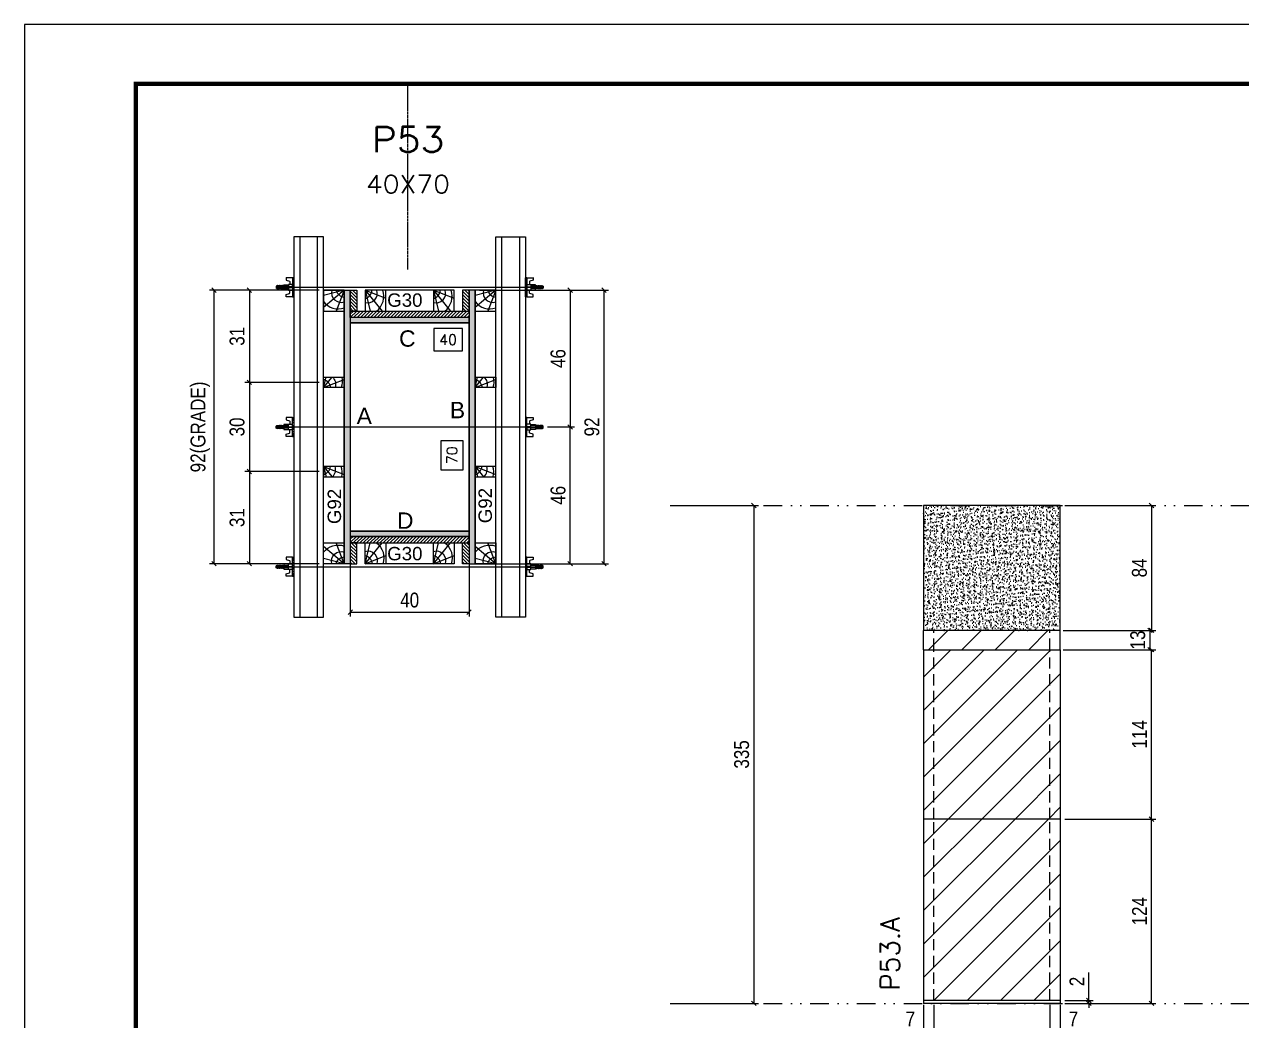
# Model space of a CAD drawing. Extents: x 2949 to 9203, y -16089 to 12527.
# Drawn here: x 7718 to 8537, y -12264 to -11593 of the extents above; entities that cross this region are included whole.
import ezdxf
from ezdxf.enums import TextEntityAlignment as Align

# ---------------------------------------------------------------- set-up
doc = ezdxf.new("R2010")
doc.units = 0
for name, pattern in [('DASHED', [0.75, 0.5, -0.25]), ('DIVIDE2', [0.625, 0.25, -0.125, 0, -0.125, 0, -0.125]), ('HIDDEN', [0.375, 0.25, -0.125])]:
    doc.linetypes.add(name, pattern=pattern)
for name, color, linetype in [('CHAPA', 1, 'Continuous'), ('COTA', 241, 'Continuous'), ('MEIO_PONT', 93, 'Continuous'), ('Nível', 160, 'Continuous'), ('Painéis', 200, 'Continuous'), ('Romaneio', 10, 'Continuous'), ('SARRAFO', 251, 'Continuous'), ('Sarrafo de Pressão', 42, 'HIDDEN'), ('Texto de Titulo', 7, 'Continuous'), ('Texto Qtd Sarr', 242, 'Continuous'), ('TEXTO_GERAL', 7, 'Continuous')]:
    doc.layers.add(name, color=color, linetype=linetype)
for name, color, linetype, lineweight in [('Folhas', 255, 'Continuous', 9), ('Hachura', 251, 'Continuous', 9), ('Madeira', 126, 'Continuous', 18), ('Perfil Metálico', 224, 'Continuous', 18), ('SARRAFO DE PRESSAO', 251, 'DASHED', 9), ('Texto Seção', 7, 'Continuous', 15)]:
    doc.layers.add(name, color=color, linetype=linetype, lineweight=lineweight)
doc.styles.add('ARIAL', font='arial.ttf')
doc.styles.add('COTA TECNICA', font='techl___.ttf', dxfattribs={"height": 10})
doc.styles.add('COTA TECNICA 2X', font='techl___.ttf', dxfattribs={"height": 10})
doc.styles.add('COTA TECNICA-50', font='techl___.ttf', dxfattribs={"height": 10})
doc.styles.add('REGUA-120', font='ROMANS.shx', dxfattribs={"height": 15})
doc.styles.add('ROMANS', font='romans.shx')
doc.styles.add('SANSSERIF', font='sas_____.pfb')
doc.dimstyles.new('COTA PAINEL-50', dxfattribs={"dimtxt": 10, "dimasz": 3, "dimexe": 3, "dimexo": 3, "dimgap": 3, "dimtad": 1, "dimdec": 1, "dimzin": 12, "dimdsep": 46, "dimtxsty": 'COTA TECNICA-50', "dimblk1": 'OBLIQUE', "dimblk2": 'OBLIQUE', "dimsah": 1, "dimcen": 0.9, "dimclrd": 4, "dimclre": 4, "dimclrt": 240, "dimadec": 1, "dimazin": 3, "dimtfac": 1, "dimtdec": 1, "dimtmove": 0, "dimatfit": 3, "dimfxl": 1, "dimtolj": 1, "dimtzin": 12, "dimarcsym": 0})
doc.dimstyles.new('PAINEL', dxfattribs={"dimtxt": 10, "dimasz": 3, "dimexe": 3, "dimexo": 3, "dimgap": 3, "dimtad": 1, "dimdec": 1, "dimzin": 12, "dimdsep": 46, "dimtxsty": 'COTA TECNICA', "dimblk1": 'OBLIQUE', "dimblk2": 'OBLIQUE', "dimsah": 1, "dimcen": 0.9, "dimclrd": 4, "dimclre": 4, "dimclrt": 240, "dimadec": 1, "dimazin": 3, "dimtfac": 1, "dimtdec": 1, "dimtmove": 0, "dimatfit": 3, "dimfxl": 1, "dimtolj": 1, "dimtzin": 12, "dimarcsym": 0})
doc.dimstyles.new('SECAO PILAR', dxfattribs={"dimtxt": 10, "dimasz": 3, "dimexe": 3, "dimexo": 3, "dimgap": 3, "dimtad": 1, "dimdec": 1, "dimlfac": 0.5, "dimzin": 12, "dimdsep": 46, "dimtxsty": 'COTA TECNICA 2X', "dimblk1": 'OBLIQUE', "dimblk2": 'OBLIQUE', "dimsah": 1, "dimcen": 0.9, "dimclrd": 256, "dimclre": 256, "dimclrt": 256, "dimadec": 1, "dimazin": 3, "dimtfac": 1, "dimtdec": 1, "dimtmove": 0, "dimatfit": 3, "dimfxl": 1, "dimtolj": 1, "dimtzin": 12, "dimarcsym": 0})
doc.dimstyles.new('SECÇÃO 2', dxfattribs={"dimtxt": 7, "dimasz": 6, "dimexe": 0.18, "dimexo": 2, "dimgap": -4, "dimtad": 3, "dimdec": 1, "dimlfac": 0.5, "dimzin": 12, "dimdsep": 46, "dimtxsty": 'ROMANS', "dimblk": 'ARCHTICK', "dimcen": 0.09, "dimse1": 1, "dimse2": 1, "dimsd1": 1, "dimsd2": 1, "dimclrd": 180, "dimclre": 5, "dimclrt": 1, "dimadec": 0, "dimazin": 3, "dimtfac": 1, "dimtdec": 1, "dimtofl": 0, "dimtmove": 0, "dimatfit": 3, "dimldrblk": 'ARCHTICK', "dimfxl": 1, "dimtolj": 1, "dimtzin": 0, "dimarcsym": 0})
pattern_1 = [(45, (-121303.467, -37644.947), (-11.2253202, 11.2253202), [])]

# ---------------------------------------------------------------- blocks, each defined once
blk = doc.blocks.new('9999999999')
at = {"layer": 'Folhas'}
blk.add_lwpolyline([(98138.98, 34190.21), (99623.98, 34190.21), (99623.98, 35240.21), (98138.98, 35240.21)], close=True, dxfattribs=at)
at = {"layer": 'Folhas', "color": 30, "const_width": 3}
blk.add_lwpolyline([(98213.98, 34230.21), (99583.98, 34230.21), (99583.98, 35200.21), (98213.98, 35200.21)], close=True, dxfattribs=at)
blk = doc.blocks.new('titulo1')
at = {"layer": 'Defpoints', "color": 252, "linetype": 'HIDDEN', "ltscale": 2}
blk.add_line((0, 0), (0, 125), dxfattribs=at)
at = {"layer": 'Defpoints', "style": 'ROMANS', "oblique": 15}
blk.add_attdef('FOLHA', text='', height=10, dxfattribs=at).set_placement((0, 15.58), align=Align.MIDDLE_CENTER)
at = {"layer": 'Texto Qtd Sarr', "color": 3, "style": 'ROMANS', "oblique": 15}
for tag, height, p in [('TITULO', 17, (0, 71.45)), ('SEÇÃO', 12, (0, 41.55))]:
    blk.add_attdef(tag, text='', height=height, dxfattribs=at).set_placement(p, align=Align.MIDDLE_CENTER)
blk = doc.blocks.new('*D3112')
at = {"layer": 'COTA', "color": 180, "lineweight": -2, "transparency": 16777216}
for p, q in [((8012.91, -11873.62), (7997.91, -11873.62)), ((7997.91, -11873.62), (7997.91, -11892.95)), ((8012.91, -11892.95), (8012.91, -11873.62)), ((7997.91, -11892.95), (8012.91, -11892.95))]:
    blk.add_line(p, q, dxfattribs=at)
at = {"layer": 'Defpoints', "color": 0, "transparency": 16777216}
for p in [(7936.91, -11794.22), (7936.91, -11934.22), (8016.91, -11934.22)]:
    blk.add_point(p, dxfattribs=at)
at = {"layer": 'COTA', "color": 1, "transparency": 16777216, "insert": (8005.41, -11883.29), "char_height": 7, "attachment_point": 5, "rotation": 90, "style": 'ROMANS'}
blk.add_mtext('\\A1;70', dxfattribs=at)
blk = doc.blocks.new('_ArchTick')
at = {"color": 0, "linetype": 'ByBlock', "const_width": 0.15}
blk.add_lwpolyline([(-0.5, -0.5), (0.5, 0.5)], dxfattribs=at)
blk = doc.blocks.new('_Oblique')
at = {"color": 0, "linetype": 'ByBlock', "lineweight": -2}
blk.add_line((-0.5, -0.5), (0.5, 0.5), dxfattribs=at)
blk = doc.blocks.new('*D3113')
at = {"layer": 'COTA', "lineweight": -2, "transparency": 16777216}
for p, q in [((8023.91, -11772.22), (8110.69, -11772.22)), ((8107.69, -11772.22), (8107.69, -11956.22)), ((8023.91, -11956.22), (8110.69, -11956.22))]:
    blk.add_line(p, q, dxfattribs=at)
at = {"layer": 'Defpoints', "color": 0, "transparency": 16777216}
for p in [(8020.91, -11772.22), (8020.91, -11956.22), (8107.69, -11956.22)]:
    blk.add_point(p, dxfattribs=at)
at = {"layer": 'COTA', "lineweight": -2, "transparency": 16777216, "xscale": 3, "yscale": 3, "zscale": 3}
for p, rotation in [((8107.69, -11772.22), 90), ((8107.69, -11956.22), 270)]:
    blk.add_blockref('_Oblique', p, dxfattribs=dict(at, rotation=rotation))
at = {"layer": 'COTA', "transparency": 16777216, "insert": (8099.6, -11864.22), "char_height": 10, "attachment_point": 5, "rotation": 90, "style": 'COTA TECNICA 2X'}
blk.add_mtext('\\A1;92', dxfattribs=at)
blk = doc.blocks.new('*D3114')
at = {"layer": 'COTA', "lineweight": -2, "transparency": 16777216}
for p, q in [((8057.91, -11772.22), (8087.92, -11772.22)), ((8084.92, -11772.22), (8084.92, -11864.22)), ((8069.71, -11864.22), (8087.92, -11864.22))]:
    blk.add_line(p, q, dxfattribs=at)
at = {"layer": 'Defpoints', "color": 0, "transparency": 16777216}
for p in [(8054.91, -11772.22), (8066.71, -11864.22), (8084.92, -11864.22)]:
    blk.add_point(p, dxfattribs=at)
at = {"layer": 'COTA', "lineweight": -2, "transparency": 16777216, "xscale": 3, "yscale": 3, "zscale": 3}
for p, rotation in [((8084.92, -11772.22), 90), ((8084.92, -11864.22), 270)]:
    blk.add_blockref('_Oblique', p, dxfattribs=dict(at, rotation=rotation))
at = {"layer": 'COTA', "transparency": 16777216, "insert": (8076.82, -11818.22), "char_height": 10, "attachment_point": 5, "rotation": 90, "style": 'COTA TECNICA 2X'}
blk.add_mtext('\\A1;46', dxfattribs=at)
blk = doc.blocks.new('*D3115')
at = {"layer": 'COTA', "lineweight": -2, "transparency": 16777216}
for p, q in [((8069.71, -11864.22), (8087.92, -11864.22)), ((8084.92, -11956.22), (8084.92, -11864.22)), ((8057.91, -11956.22), (8087.92, -11956.22))]:
    blk.add_line(p, q, dxfattribs=at)
at = {"layer": 'Defpoints', "color": 0, "transparency": 16777216}
for p in [(8066.71, -11864.22), (8084.92, -11864.22), (8054.91, -11956.22)]:
    blk.add_point(p, dxfattribs=at)
at = {"layer": 'COTA', "lineweight": -2, "transparency": 16777216, "xscale": 3, "yscale": 3, "zscale": 3}
for p, rotation in [((8084.92, -11864.22), 90), ((8084.92, -11956.22), 270)]:
    blk.add_blockref('_Oblique', p, dxfattribs=dict(at, rotation=rotation))
at = {"layer": 'COTA', "transparency": 16777216, "insert": (8076.82, -11910.22), "char_height": 10, "attachment_point": 5, "rotation": 90, "style": 'COTA TECNICA 2X'}
blk.add_mtext('\\A1;46', dxfattribs=at)
blk = doc.blocks.new('*D3116')
at = {"layer": 'COTA', "color": 180, "lineweight": -2, "transparency": 16777216}
for p, q in [((8012.41, -11798.01), (7993.08, -11798.01)), ((7993.08, -11798.01), (7993.08, -11813.01)), ((8012.41, -11813.01), (8012.41, -11798.01)), ((7993.08, -11813.01), (8012.41, -11813.01))]:
    blk.add_line(p, q, dxfattribs=at)
at = {"layer": 'Defpoints', "color": 0, "transparency": 16777216}
for p in [(7936.91, -11794.22), (8016.91, -11794.22), (8016.91, -11817.01)]:
    blk.add_point(p, dxfattribs=at)
at = {"layer": 'COTA', "color": 1, "transparency": 16777216, "insert": (8002.75, -11805.51), "char_height": 7, "attachment_point": 5, "style": 'ROMANS'}
blk.add_mtext('\\A1;40', dxfattribs=at)
blk = doc.blocks.new('PONTALETE')
at = {"layer": 'Madeira'}
for q in [(2.71, 7), (7, 5.76), (7, 1.74)]:
    blk.add_line((0, 0), q, dxfattribs=at)
blk.add_lwpolyline([(0, 0), (7, 0), (7, 7), (0, 7)], close=True, dxfattribs=at)
for centre, radius, start, end in [((2.04, 0.06), 6.23, 37.2818, 109.0913), ((1.09, 0.9), 3.19, 343.603, 109.9847), ((-0.21, -0.78), 3.09, 14.6322, 86.0383)]:
    blk.add_arc(centre, radius, start, end, dxfattribs=at)
blk = doc.blocks.new('*D3117')
at = {"layer": 'COTA', "lineweight": -2, "transparency": 16777216}
for p, q in [((7915.91, -11772.22), (7842.14, -11772.22)), ((7845.14, -11772.22), (7845.14, -11956.22)), ((7915.91, -11956.22), (7842.14, -11956.22))]:
    blk.add_line(p, q, dxfattribs=at)
at = {"layer": 'Defpoints', "color": 0, "transparency": 16777216}
for p in [(7918.91, -11772.22), (7845.14, -11956.22), (7918.91, -11956.22)]:
    blk.add_point(p, dxfattribs=at)
at = {"layer": 'COTA', "lineweight": -2, "transparency": 16777216, "xscale": 3, "yscale": 3, "zscale": 3}
for p, rotation in [((7845.14, -11772.22), 90), ((7845.14, -11956.22), 270)]:
    blk.add_blockref('_Oblique', p, dxfattribs=dict(at, rotation=rotation))
at = {"layer": 'COTA', "transparency": 16777216, "insert": (7835.92, -11864.22), "char_height": 10, "attachment_point": 5, "rotation": 90, "style": 'COTA TECNICA 2X'}
blk.add_mtext('\\A1;92(GRADE)', dxfattribs=at)
blk = doc.blocks.new('MEIO PONTALETE')
at = {"layer": 'Madeira'}
for q in [(2.71, 7), (3.5, 2.88), (3.5, 0.87)]:
    blk.add_line((0, 0), q, dxfattribs=at)
blk.add_lwpolyline([(0, 0), (3.5, 0), (3.5, 7), (0, 7)], close=True, dxfattribs=at)
for centre, radius, start, end in [((2.04, 0.06), 6.23, 76.4499, 109.0913), ((1.09, 0.9), 3.19, 40.9063, 109.9847), ((-0.21, -0.78), 3.09, 14.6322, 86.0383)]:
    blk.add_arc(centre, radius, start, end, dxfattribs=at)
blk = doc.blocks.new('*D3118')
at = {"layer": 'COTA', "lineweight": -2, "transparency": 16777216}
for p, q in [((7915.91, -11894.22), (7865.98, -11894.22)), ((7868.98, -11894.22), (7868.98, -11956.22)), ((7915.91, -11956.22), (7865.98, -11956.22))]:
    blk.add_line(p, q, dxfattribs=at)
at = {"layer": 'Defpoints', "color": 0, "transparency": 16777216}
for p in [(7918.91, -11894.22), (7868.98, -11956.22), (7918.91, -11956.22)]:
    blk.add_point(p, dxfattribs=at)
at = {"layer": 'COTA', "lineweight": -2, "transparency": 16777216, "xscale": 3, "yscale": 3, "zscale": 3}
for p, rotation in [((7868.98, -11894.22), 90), ((7868.98, -11956.22), 270)]:
    blk.add_blockref('_Oblique', p, dxfattribs=dict(at, rotation=rotation))
at = {"layer": 'COTA', "transparency": 16777216, "insert": (7860.76, -11925.22), "char_height": 10, "attachment_point": 5, "rotation": 90, "style": 'COTA TECNICA 2X'}
blk.add_mtext('\\A1;31', dxfattribs=at)
blk = doc.blocks.new('C')
at = {"layer": 'Hachura', "color": 0}
for p, q in [((0, 3.22), (0, -3.22)), ((0.45, 3.22), (0, 3.22)), ((0.46, 3.16), (0, 3.16)), ((0.46, 3.05), (0, 3.05)), ((0.46, 2.88), (0, 2.88)), ((0, 2.75), (0, -1.16)), ((0.46, 2.65), (0, 2.65)), ((0.46, 2.23), (0, 2.23)), ((0.46, 1.51), (0, 1.51)), ((0.39, 0.49), (0.17, 0.49)), ((0.45, -3.23), (0.45, 3.22)), ((0.45, 3.22), (2.58, 3.22)), ((1.74, 0.97), (0.45, 0.97)), ((1.45, 0.1), (0.45, 0.1)), ((1.35, 1.94), (1.35, 0.96)), ((2.58, 2.39), (1.47, 2.09)), ((1.74, -0.97), (1.74, 0.97)), ((1.74, 0.97), (1.74, 0.84)), ((1.74, 0.97), (1.74, 0.84)), ((1.74, 0.84), (3.35, 0.84)), ((3.35, 0.45), (1.74, 0.45)), ((2.58, 3.22), (2.58, 2.39)), ((3.32, 0.84), (3.32, -0.84)), ((3.35, 0.84), (3.35, -0.84)), ((3.68, 0.45), (3.35, 0.45)), ((3.84, -0.52), (3.35, 0.45)), ((3.35, 0.06), (3.67, -0.57)), ((3.68, 0.45), (4.16, -0.52)), ((3.72, 0.5), (4.25, -0.57)), ((4.37, -0.55), (3.83, 0.53)), ((4.15, 0.45), (3.93, 0.45)), ((4.42, -0.52), (3.93, 0.45)), ((4.15, 0.45), (4.26, 0.45)), ((4.26, 0.45), (4.74, -0.52)), ((4.3, 0.5), (4.83, -0.57)), ((4.95, -0.55), (4.41, 0.53)), ((4.51, 0.45), (4.84, 0.45)), ((5, -0.52), (4.51, 0.45)), ((4.84, 0.45), (5.32, -0.52)), ((4.88, 0.5), (5.41, -0.57)), ((5.53, -0.55), (4.99, 0.53)), ((5.58, -0.52), (5.09, 0.45)), ((5.42, 0.45), (5.09, 0.45)), ((5.58, -0.52), (5.09, 0.45)), ((5.42, 0.45), (5.74, -0.19)), ((5.46, 0.5), (5.74, -0.07)), ((5.74, 0.19), (5.57, 0.53)), ((5.74, 0.32), (5.68, 0.45)), ((5.68, 0.45), (5.74, 0.45)), ((5.74, 0.45), (5.9, 0.29)), ((5.74, 0.45), (5.74, -0.52)), ((5.9, -0.36), (5.9, 0.29)), ((0.45, 0), (0, 0)), ((0.46, -1.52), (0, -1.52)), ((0.46, -2.23), (0, -2.23)), ((0.46, -2.65), (0, -2.65)), ((0.46, -2.88), (0, -2.88)), ((0.46, -3.05), (0, -3.05)), ((0.46, -3.16), (0, -3.16)), ((0, -3.22), (2.57, -3.22)), ((0.08, -0.48), (0.29, -0.48)), ((0.29, -0.48), (0.4, -0.48)), ((0.45, 0), (0.45, -0.97)), ((0.45, -0.16), (1.45, -0.16)), ((0.45, -0.65), (0.45, -0.32)), ((0.45, -3.23), (0.45, -0.65)), ((0.45, -0.97), (1.74, -0.97)), ((1.35, -1.94), (1.35, -0.97)), ((2.58, -2.39), (1.47, -2.1)), ((3.35, -0.32), (1.74, -0.32)), ((3.35, -0.84), (1.74, -0.84)), ((2.58, -3.23), (2.58, -2.39)), ((3.35, -0.07), (3.58, -0.52)), ((3.35, -0.52), (3.58, -0.52)), ((3.84, -0.52), (4.16, -0.52)), ((4.42, -0.52), (4.74, -0.52)), ((4.63, -0.52), (4.74, -0.52)), ((5, -0.52), (5.32, -0.52)), ((5.58, -0.52), (5.74, -0.52)), ((5.74, -0.52), (5.9, -0.36)), ((5.74, -0.52), (5.74, -0.52))]:
    blk.add_line(p, q, dxfattribs=at)
for centre, radius, start, end in [((1.52, 1.94), 0.161, 104.7436, 180), ((1.44, -0.03), 0.129, 272.695, 87.305), ((3.81, 0.39), 0.143, 25.5688, 154.4312), ((4.39, 0.39), 0.143, 25.5688, 154.4312), ((4.97, 0.39), 0.143, 25.5688, 154.4312), ((5.55, 0.39), 0.143, 25.5688, 154.4312), ((0.17, -0.37), 0.174, 221.744, 317.8592), ((1.52, -1.94), 0.161, 180, 255.2564), ((3.71, -0.4), 0.174, 222.1408, 318.256), ((4.29, -0.4), 0.174, 222.1408, 318.256), ((4.87, -0.4), 0.174, 222.1408, 318.256), ((5.45, -0.4), 0.174, 222.1408, 318.256), ((5.61, -0.4), 0.174, 317.8592, 318.256)]:
    blk.add_arc(centre, radius, start, end, dxfattribs=at)
blk = doc.blocks.new('*D3119')
at = {"layer": 'COTA', "lineweight": -2, "transparency": 16777216}
for p, q in [((7915.91, -11772.22), (7865.98, -11772.22)), ((7868.98, -11772.22), (7868.98, -11834.22)), ((7915.91, -11834.22), (7865.98, -11834.22))]:
    blk.add_line(p, q, dxfattribs=at)
at = {"layer": 'Defpoints', "color": 0, "transparency": 16777216}
for p in [(7918.91, -11772.22), (7868.98, -11834.22), (7918.91, -11834.22)]:
    blk.add_point(p, dxfattribs=at)
at = {"layer": 'COTA', "lineweight": -2, "transparency": 16777216, "xscale": 3, "yscale": 3, "zscale": 3}
for p, rotation in [((7868.98, -11772.22), 90), ((7868.98, -11834.22), 270)]:
    blk.add_blockref('_Oblique', p, dxfattribs=dict(at, rotation=rotation))
at = {"layer": 'COTA', "transparency": 16777216, "insert": (7860.76, -11803.22), "char_height": 10, "attachment_point": 5, "rotation": 90, "style": 'COTA TECNICA 2X'}
blk.add_mtext('\\A1;31', dxfattribs=at)
blk = doc.blocks.new('*D3120')
at = {"layer": 'COTA', "lineweight": -2, "transparency": 16777216}
for p, q in [((7915.91, -11834.22), (7865.98, -11834.22)), ((7868.98, -11834.22), (7868.98, -11894.22)), ((7915.91, -11894.22), (7865.98, -11894.22))]:
    blk.add_line(p, q, dxfattribs=at)
at = {"layer": 'Defpoints', "color": 0, "transparency": 16777216}
for p in [(7918.91, -11834.22), (7868.98, -11894.22), (7918.91, -11894.22)]:
    blk.add_point(p, dxfattribs=at)
at = {"layer": 'COTA', "lineweight": -2, "transparency": 16777216, "xscale": 3, "yscale": 3, "zscale": 3}
for p, rotation in [((7868.98, -11834.22), 90), ((7868.98, -11894.22), 270)]:
    blk.add_blockref('_Oblique', p, dxfattribs=dict(at, rotation=rotation))
at = {"layer": 'COTA', "transparency": 16777216, "insert": (7860.76, -11864.22), "char_height": 10, "attachment_point": 5, "rotation": 90, "style": 'COTA TECNICA 2X'}
blk.add_mtext('\\A1;30', dxfattribs=at)
blk = doc.blocks.new('*D3137')
at = {"layer": 'COTA', "lineweight": -2, "transparency": 16777216}
for p, q in [((7936.91, -11940.82), (7936.91, -11991.85)), ((8016.91, -11940.82), (8016.91, -11991.85)), ((7936.91, -11988.85), (8016.91, -11988.85))]:
    blk.add_line(p, q, dxfattribs=at)
at = {"layer": 'Defpoints', "color": 0, "transparency": 16777216}
for p in [(7936.91, -11937.82), (8016.91, -11937.82), (8016.91, -11988.85)]:
    blk.add_point(p, dxfattribs=at)
at = {"layer": 'COTA', "lineweight": -2, "transparency": 16777216, "xscale": 3, "yscale": 3, "zscale": 3, "rotation": 180}
blk.add_blockref('_Oblique', (7936.91, -11988.85), dxfattribs=at)
at = {"layer": 'COTA', "lineweight": -2, "transparency": 16777216, "xscale": 3, "yscale": 3, "zscale": 3}
blk.add_blockref('_Oblique', (8016.91, -11988.85), dxfattribs=at)
at = {"layer": 'COTA', "transparency": 16777216, "insert": (7976.91, -11980.75), "char_height": 10, "attachment_point": 5, "style": 'COTA TECNICA 2X'}
blk.add_mtext('\\A1;40', dxfattribs=at)
blk = doc.blocks.new('*D3138')
at = {"layer": 'COTA', "color": 4, "linetype": 'ByBlock', "lineweight": -2, "transparency": 16777216}
for p, q in [((8155.19, -11917.06), (8211.61, -11917.06)), ((8208.61, -11917.06), (8208.61, -12252.06)), ((8155.19, -12252.06), (8211.61, -12252.06))]:
    blk.add_line(p, q, dxfattribs=at)
at = {"layer": 'Defpoints', "color": 0, "linetype": 'ByBlock', "transparency": 16777216}
for p in [(8152.19, -11917.06), (8152.19, -12252.06), (8208.61, -12252.06)]:
    blk.add_point(p, dxfattribs=at)
at = {"layer": 'COTA', "color": 4, "linetype": 'ByBlock', "lineweight": -2, "transparency": 16777216, "xscale": 3, "yscale": 3, "zscale": 3}
for p, rotation in [((8208.61, -11917.06), 90), ((8208.61, -12252.06), 270)]:
    blk.add_blockref('_Oblique', p, dxfattribs=dict(at, rotation=rotation))
at = {"layer": 'COTA', "color": 240, "linetype": 'ByBlock', "transparency": 16777216, "insert": (8200.39, -12084.56), "char_height": 10, "attachment_point": 5, "rotation": 90, "style": 'COTA TECNICA'}
blk.add_mtext('\\A1;335', dxfattribs=at)
blk = doc.blocks.new('*D3121')
at = {"layer": 'COTA', "color": 4, "lineweight": -2, "transparency": 16777216}
for p, q in [((8322.8, -12253.06), (8322.8, -12307.23)), ((8414.8, -12253.06), (8414.8, -12307.23)), ((8414.8, -12304.23), (8322.8, -12304.23))]:
    blk.add_line(p, q, dxfattribs=at)
at = {"layer": 'Defpoints', "color": 0, "transparency": 16777216}
for p in [(8322.8, -12250.06), (8414.8, -12250.06), (8322.8, -12304.23)]:
    blk.add_point(p, dxfattribs=at)
at = {"layer": 'COTA', "color": 4, "lineweight": -2, "transparency": 16777216, "xscale": 3, "yscale": 3, "zscale": 3, "rotation": 180}
blk.add_blockref('_Oblique', (8322.8, -12304.23), dxfattribs=at)
at = {"layer": 'COTA', "color": 4, "lineweight": -2, "transparency": 16777216, "xscale": 3, "yscale": 3, "zscale": 3}
blk.add_blockref('_Oblique', (8414.8, -12304.23), dxfattribs=at)
at = {"layer": 'COTA', "color": 240, "transparency": 16777216, "insert": (8368.8, -12296.15), "char_height": 10, "attachment_point": 5, "style": 'COTA TECNICA'}
blk.add_mtext('\\A1;92', dxfattribs=at)
blk = doc.blocks.new('*D3122')
at = {"layer": 'COTA', "color": 4, "lineweight": -2, "transparency": 16777216}
for p, q in [((8322.8, -12255.06), (8322.8, -12273.57)), ((8329.8, -12253.06), (8329.8, -12273.57)), ((8322.8, -12270.57), (8308.07, -12270.57)), ((8329.8, -12270.57), (8322.8, -12270.57))]:
    blk.add_line(p, q, dxfattribs=at)
at = {"layer": 'Defpoints', "color": 0, "transparency": 16777216}
for p in [(8322.8, -12252.06), (8329.8, -12250.06), (8322.8, -12270.57)]:
    blk.add_point(p, dxfattribs=at)
at = {"layer": 'COTA', "color": 4, "lineweight": -2, "transparency": 16777216, "xscale": 3, "yscale": 3, "zscale": 3, "rotation": 180}
blk.add_blockref('_Oblique', (8322.8, -12270.57), dxfattribs=at)
at = {"layer": 'COTA', "color": 4, "lineweight": -2, "transparency": 16777216, "xscale": 3, "yscale": 3, "zscale": 3}
blk.add_blockref('_Oblique', (8329.8, -12270.57), dxfattribs=at)
at = {"layer": 'COTA', "color": 240, "transparency": 16777216, "insert": (8313.93, -12262.5), "char_height": 10, "attachment_point": 5, "style": 'COTA TECNICA-50'}
blk.add_mtext('\\A1;7', dxfattribs=at)
blk = doc.blocks.new('*D3123')
at = {"layer": 'COTA', "color": 4, "lineweight": -2, "transparency": 16777216}
for p, q in [((8407.8, -12253.06), (8407.8, -12273.57)), ((8414.8, -12255.06), (8414.8, -12273.57)), ((8407.8, -12270.57), (8414.8, -12270.57)), ((8414.8, -12270.57), (8429.53, -12270.57))]:
    blk.add_line(p, q, dxfattribs=at)
at = {"layer": 'Defpoints', "color": 0, "transparency": 16777216}
for p in [(8407.8, -12250.06), (8414.8, -12252.06), (8414.8, -12270.57)]:
    blk.add_point(p, dxfattribs=at)
at = {"layer": 'COTA', "color": 4, "lineweight": -2, "transparency": 16777216, "xscale": 3, "yscale": 3, "zscale": 3, "rotation": 180}
blk.add_blockref('_Oblique', (8407.8, -12270.57), dxfattribs=at)
at = {"layer": 'COTA', "color": 4, "lineweight": -2, "transparency": 16777216, "xscale": 3, "yscale": 3, "zscale": 3}
blk.add_blockref('_Oblique', (8414.8, -12270.57), dxfattribs=at)
at = {"layer": 'COTA', "color": 240, "transparency": 16777216, "insert": (8423.66, -12262.5), "char_height": 10, "attachment_point": 5, "style": 'COTA TECNICA-50'}
blk.add_mtext('\\A1;7', dxfattribs=at)
blk = doc.blocks.new('*D3124')
at = {"layer": 'Defpoints', "color": 0, "linetype": 'ByBlock', "transparency": 16777216}
for p in [(8414.8, -12128.06), (8476.26, -12128.06), (8414.8, -12252.06)]:
    blk.add_point(p, dxfattribs=at)
at = {"layer": 'Romaneio', "color": 4, "linetype": 'ByBlock', "lineweight": -2, "transparency": 16777216}
for p, q in [((8417.8, -12128.06), (8479.26, -12128.06)), ((8476.26, -12252.06), (8476.26, -12128.06)), ((8417.8, -12252.06), (8479.26, -12252.06))]:
    blk.add_line(p, q, dxfattribs=at)
at = {"layer": 'Romaneio', "color": 4, "linetype": 'ByBlock', "lineweight": -2, "transparency": 16777216, "xscale": 3, "yscale": 3, "zscale": 3}
for p, rotation in [((8476.26, -12128.06), 90), ((8476.26, -12252.06), 270)]:
    blk.add_blockref('_Oblique', p, dxfattribs=dict(at, rotation=rotation))
at = {"layer": 'Romaneio', "color": 240, "linetype": 'ByBlock', "transparency": 16777216, "insert": (8468.19, -12190.06), "char_height": 10, "attachment_point": 5, "rotation": 90, "style": 'COTA TECNICA'}
blk.add_mtext('\\A1;124', dxfattribs=at)
blk = doc.blocks.new('*D3125')
at = {"layer": 'COTA', "color": 4, "lineweight": -2, "transparency": 16777216}
for p, q in [((8434.05, -12250.06), (8434.05, -12231.26)), ((8417.8, -12250.06), (8437.05, -12250.06)), ((8417.8, -12252.06), (8437.05, -12252.06)), ((8434.05, -12252.06), (8434.05, -12250.06)), ((8434.05, -12252.06), (8434.05, -12255.06))]:
    blk.add_line(p, q, dxfattribs=at)
at = {"layer": 'Defpoints', "color": 0, "transparency": 16777216}
for p in [(8414.8, -12250.06), (8414.8, -12252.06), (8434.05, -12252.06)]:
    blk.add_point(p, dxfattribs=at)
at = {"layer": 'COTA', "color": 4, "lineweight": -2, "transparency": 16777216, "xscale": 3, "yscale": 3, "zscale": 3}
for p, rotation in [((8434.05, -12250.06), 270), ((8434.05, -12252.06), 90)]:
    blk.add_blockref('_Oblique', p, dxfattribs=dict(at, rotation=rotation))
at = {"layer": 'COTA', "color": 240, "transparency": 16777216, "insert": (8426.05, -12237.31), "char_height": 10, "attachment_point": 5, "rotation": 90, "style": 'COTA TECNICA-50'}
blk.add_mtext('\\A1;2', dxfattribs=at)
blk = doc.blocks.new('*D3139')
at = {"layer": 'COTA', "color": 4, "linetype": 'ByBlock', "lineweight": -2, "transparency": 16777216}
for p, q in [((8417.8, -12014.06), (8479.26, -12014.06)), ((8476.26, -12128.06), (8476.26, -12014.06)), ((8417.8, -12128.06), (8479.26, -12128.06))]:
    blk.add_line(p, q, dxfattribs=at)
at = {"layer": 'Defpoints', "color": 0, "linetype": 'ByBlock', "transparency": 16777216}
for p in [(8414.8, -12014.06), (8476.26, -12014.06), (8414.8, -12128.06)]:
    blk.add_point(p, dxfattribs=at)
at = {"layer": 'COTA', "color": 4, "linetype": 'ByBlock', "lineweight": -2, "transparency": 16777216, "xscale": 3, "yscale": 3, "zscale": 3}
for p, rotation in [((8476.26, -12014.06), 90), ((8476.26, -12128.06), 270)]:
    blk.add_blockref('_Oblique', p, dxfattribs=dict(at, rotation=rotation))
at = {"layer": 'COTA', "color": 240, "linetype": 'ByBlock', "transparency": 16777216, "insert": (8468.19, -12071.06), "char_height": 10, "attachment_point": 5, "rotation": 90, "style": 'COTA TECNICA'}
blk.add_mtext('\\A1;114', dxfattribs=at)
blk = doc.blocks.new('*D3145')
at = {"layer": 'COTA', "color": 4, "lineweight": -2, "transparency": 16777216}
for p, q in [((8416.8, -12001.06), (8478.26, -12001.06)), ((8475.26, -12014.06), (8475.26, -12001.06)), ((8416.8, -12014.06), (8478.26, -12014.06))]:
    blk.add_line(p, q, dxfattribs=at)
at = {"layer": 'Defpoints', "color": 0, "transparency": 16777216}
for p in [(8413.8, -12001.06), (8475.26, -12001.06), (8413.8, -12014.06)]:
    blk.add_point(p, dxfattribs=at)
at = {"layer": 'COTA', "color": 4, "lineweight": -2, "transparency": 16777216, "xscale": 3, "yscale": 3, "zscale": 3}
for p, rotation in [((8475.26, -12001.06), 90), ((8475.26, -12014.06), 270)]:
    blk.add_blockref('_Oblique', p, dxfattribs=dict(at, rotation=rotation))
at = {"layer": 'COTA', "color": 240, "transparency": 16777216, "insert": (8467.04, -12007.56), "char_height": 10, "attachment_point": 5, "rotation": 90, "style": 'COTA TECNICA'}
blk.add_mtext('\\A1;13', dxfattribs=at)
blk = doc.blocks.new('*D3147')
at = {"layer": 'COTA', "color": 4, "lineweight": -2, "transparency": 16777216}
for p, q in [((8417.8, -11917.06), (8479.26, -11917.06)), ((8476.26, -11917.06), (8476.26, -12001.06)), ((8417.8, -12001.06), (8479.26, -12001.06))]:
    blk.add_line(p, q, dxfattribs=at)
at = {"layer": 'Defpoints', "color": 0, "transparency": 16777216}
for p in [(8414.8, -11917.06), (8414.8, -12001.06), (8476.26, -12001.06)]:
    blk.add_point(p, dxfattribs=at)
at = {"layer": 'COTA', "color": 4, "lineweight": -2, "transparency": 16777216, "xscale": 3, "yscale": 3, "zscale": 3}
for p, rotation in [((8476.26, -11917.06), 90), ((8476.26, -12001.06), 270)]:
    blk.add_blockref('_Oblique', p, dxfattribs=dict(at, rotation=rotation))
at = {"layer": 'COTA', "color": 240, "transparency": 16777216, "insert": (8468.16, -11959.06), "char_height": 10, "attachment_point": 5, "rotation": 90, "style": 'COTA TECNICA'}
blk.add_mtext('\\A1;84', dxfattribs=at)

msp = doc.modelspace()

# ---------------------------------------------------------------- hatches: boundary and pattern name
at = {"layer": 'COTA', "linetype": 'ByBlock'}
h = msp.add_hatch(dxfattribs=at)
h.set_pattern_fill('AR-CONC', color=256, scale=0.03)
h.set_pattern_definition([(50, (1541.652, 0), (5.46554, -0.4781726), [0.5715, -6.2865]), (355, (1541.652, 0), (-1.0573026, 5.7317054), [0.4572, -5.0292175]), (100.451445, (1542.1073, -0.04), (4.4082374, 5.2535326), [0.4857003, -5.3427073]), (46.1842, (1541.652, 1.524), (8.1323712, -1.26127), [0.85725, -9.42975]), (96.63556, (1542.3295, 1.419), (7.122124, 7.4227837), [0.7285507, -8.014068]), (351.18415, (1541.652, 1.524), (7.122124, 7.4227837), [0.685799, -7.543792]), (21, (1542.414, 1.143), (4.5484317, -3.067956), [0.5715, -6.2865]), (326, (1542.414, 1.143), (1.8540609, 5.525639), [0.4572, -5.0292]), (71.451445, (1542.793, 0.8873), (6.4024926, 2.457683), [0.4857003, -5.3426981]), (37.5, (1541.6518, 0), (0.0926581, 2.53665117), [0, -4.96824, 0, -5.1054, 0, -5.04825]), (7.5, (1541.6518, 0), (2.0045899, 3.00541724), [0, -2.91084, 0, -4.85394, 0, -1.92405]), (327.5, (1539.9526, 0), (4.06771786, -0.17186232), [0, -1.905, 0, -5.9436, 0, -7.8867]), (317.5, (1539.1906, 0), (4.4438754, 0.7627947), [0, -2.4765, 0, -3.94716, 0, -5.6007])])
h.paths.add_polyline_path([(8414.8, -11917.06), (8322.8, -11917.06), (8322.8, -12001.06), (8414.8, -12001.06)])
at = {"layer": 'Hachura'}
h = msp.add_hatch(color=256, dxfattribs=at)
h.dxf.hatch_style = 1
h.paths.add_polyline_path([(7936.91, -11956.22), (7932.91, -11956.22), (7932.91, -11772.22), (7936.91, -11772.22)])
h = msp.add_hatch(color=256, dxfattribs=at)
h.dxf.hatch_style = 1
h.paths.add_polyline_path([(7936.91, -11956.22), (7932.91, -11956.22), (7932.91, -11772.22), (7936.91, -11772.22)])
h = msp.add_hatch(dxfattribs=at)
h.set_pattern_fill('ANSI31', color=256, scale=0.5, angle=90, style=0)
h.set_pattern_definition([(135, (-14954.4938, -2648.2645), (-1.12253202, -1.12253202), [])])
h.paths.add_polyline_path([(7936.91, -11786.22), (7941.31, -11786.22), (7941.31, -11772.22), (7936.91, -11772.22)])
h = msp.add_hatch(dxfattribs=at)
h.set_pattern_fill('ANSI31', color=256, scale=0.5, angle=90, style=0)
h.set_pattern_definition([(135, (-14912.4938, -2648.2645), (-1.12253202, -1.12253202), [])])
h.paths.add_polyline_path([(8016.91, -11786.22), (8012.51, -11786.22), (8012.51, -11772.22), (8016.91, -11772.22)])
h = msp.add_hatch(color=256, dxfattribs=at)
h.dxf.hatch_style = 1
h.paths.add_polyline_path([(8016.91, -11956.22), (8020.91, -11956.22), (8020.91, -11772.22), (8016.91, -11772.22)])
h = msp.add_hatch(color=256, dxfattribs=at)
h.dxf.hatch_style = 1
h.paths.add_polyline_path([(8016.91, -11956.22), (8020.91, -11956.22), (8020.91, -11772.22), (8016.91, -11772.22)])
h = msp.add_hatch(dxfattribs=at)
h.set_pattern_fill('ANSI31', color=256, scale=0.5, style=0)
h.set_pattern_definition([(45, (17110.8662, 11138.7918), (-1.12253202, 1.12253202), [])])
h.paths.add_polyline_path([(8016.91, -11790.62), (8016.91, -11786.22), (7936.91, -11786.22), (7936.91, -11790.62)])
h = msp.add_hatch(color=256, dxfattribs=at)
h.dxf.hatch_style = 1
h.paths.add_polyline_path([(7936.91, -11790.62), (7936.91, -11794.22), (8016.91, -11794.22), (8016.91, -11790.62)])
h = msp.add_hatch(color=256, dxfattribs=at)
h.dxf.hatch_style = 1
h.paths.add_polyline_path([(7936.91, -11790.62), (7936.91, -11794.22), (8016.91, -11794.22), (8016.91, -11790.62)])
h = msp.add_hatch(color=256, dxfattribs=at)
h.dxf.hatch_style = 1
h.paths.add_polyline_path([(7936.91, -11934.22), (7936.91, -11937.82), (8016.91, -11937.82), (8016.91, -11934.22)])
h = msp.add_hatch(color=256, dxfattribs=at)
h.dxf.hatch_style = 1
h.paths.add_polyline_path([(7936.91, -11934.22), (7936.91, -11937.82), (8016.91, -11937.82), (8016.91, -11934.22)])
h = msp.add_hatch(dxfattribs=at)
h.set_pattern_fill('ANSI31', color=256, scale=0.5, style=0)
h.set_pattern_definition([(45, (17110.8662, 11164.7918), (-1.12253202, 1.12253202), [])])
h.paths.add_polyline_path([(8016.91, -11937.82), (8016.91, -11942.22), (7936.91, -11942.22), (7936.91, -11937.82)])
h = msp.add_hatch(dxfattribs=at)
h.set_pattern_fill('ANSI31', color=256, scale=0.5, angle=90, style=0)
h.set_pattern_definition([(135, (-14954.4938, -2453.2645), (-1.12253202, -1.12253202), [])])
h.paths.add_polyline_path([(7936.91, -11942.22), (7941.31, -11942.22), (7941.31, -11956.22), (7936.91, -11956.22)])
h = msp.add_hatch(dxfattribs=at)
h.set_pattern_fill('ANSI31', color=256, scale=0.5, angle=90, style=0)
h.set_pattern_definition([(135, (-14912.4938, -2453.2645), (-1.12253202, -1.12253202), [])])
h.paths.add_polyline_path([(8016.91, -11942.22), (8012.51, -11942.22), (8012.51, -11956.22), (8016.91, -11956.22)])
h = msp.add_hatch(dxfattribs=at)
h.set_pattern_fill('ANSI31', color=256, scale=5)
h.paths.add_polyline_path([(8414.8, -12001.06), (8322.8, -12001.06), (8322.8, -12014.06), (8414.8, -12014.06)])
at = {"layer": 'Hachura', "linetype": 'ByBlock'}
h = msp.add_hatch(dxfattribs=at)
h.set_pattern_fill('ANSI31', color=256, scale=5)
h.set_pattern_definition(pattern_1)
h.paths.add_polyline_path([(8322.8, -12128.06), (8414.8, -12128.06), (8414.8, -12014.06), (8322.8, -12014.06)])
h = msp.add_hatch(dxfattribs=at)
h.set_pattern_fill('ANSI31', color=256, scale=5)
h.set_pattern_definition(pattern_1)
h.paths.add_polyline_path([(8414.8, -12128.06), (8322.8, -12128.06), (8322.8, -12250.06), (8414.8, -12250.06)])

# ---------------------------------------------------------------- linework, layer by layer
at = {"layer": 'CHAPA'}
for points in [[(7936.91, -11956.22), (7932.91, -11956.22), (7932.91, -11772.22), (7936.91, -11772.22)], [(7936.91, -11956.22), (7932.91, -11956.22), (7932.91, -11772.22), (7936.91, -11772.22)], [(8016.91, -11956.22), (8020.91, -11956.22), (8020.91, -11772.22), (8016.91, -11772.22)], [(8016.91, -11956.22), (8020.91, -11956.22), (8020.91, -11772.22), (8016.91, -11772.22)], [(7936.91, -11790.62), (7936.91, -11794.22), (8016.91, -11794.22), (8016.91, -11790.62)], [(7936.91, -11790.62), (7936.91, -11794.22), (8016.91, -11794.22), (8016.91, -11790.62)], [(7936.91, -11934.22), (7936.91, -11937.82), (8016.91, -11937.82), (8016.91, -11934.22)], [(7936.91, -11934.22), (7936.91, -11937.82), (8016.91, -11937.82), (8016.91, -11934.22)]]:
    msp.add_lwpolyline(points, close=True, dxfattribs=at)
at = {"layer": 'COTA', "linetype": 'ByBlock'}
for p, q in [((8414.8, -11917.06), (8322.8, -11917.06)), ((8322.8, -11917.06), (8322.8, -12001.06)), ((8414.8, -12001.06), (8414.8, -11917.06))]:
    msp.add_line(p, q, dxfattribs=at)
at = {"layer": 'Hachura'}
for p, q in [((7888.11, -11770.22), (8061.91, -11770.21)), ((7888.11, -11864.22), (8061.91, -11864.23)), ((7888.11, -11958.22), (8061.91, -11958.23))]:
    msp.add_line(p, q, dxfattribs=at)
at = {"layer": 'Madeira'}
for points in [[(7932.91, -11956.22), (7918.91, -11956.22), (7918.91, -11772.22), (7932.91, -11772.22)], [(7946.92, -11772.22), (7946.92, -11786.22), (8006.91, -11786.22), (8006.91, -11772.22)], [(8020.91, -11956.22), (8034.91, -11956.22), (8034.91, -11772.22), (8020.91, -11772.22)], [(7946.92, -11956.22), (7946.92, -11942.22), (8006.91, -11942.22), (8006.91, -11956.22)]]:
    msp.add_lwpolyline(points, close=True, dxfattribs=at)
at = {"layer": 'Nível', "color": 4, "linetype": 'DIVIDE2', "ltscale": 50}
for p, q in [((8152.19, -11917.06), (9162.53, -11917.06)), ((8152.19, -12252.06), (9162.53, -12252.06))]:
    msp.add_line(p, q, dxfattribs=at)
at = {"layer": 'Painéis'}
for p, q in [((8322.8, -12014.06), (8322.8, -12001.06)), ((8414.8, -12001.06), (8322.8, -12001.06)), ((8414.8, -12014.06), (8414.8, -12001.06))]:
    msp.add_line(p, q, dxfattribs=at)
at = {"layer": 'Painéis', "linetype": 'ByBlock'}
for p, q in [((8322.8, -12014.06), (8322.8, -12252.06)), ((8322.8, -12014.06), (8414.8, -12014.06)), ((8414.8, -12014.06), (8414.8, -12252.06)), ((8414.8, -12128.06), (8322.8, -12128.06)), ((8414.8, -12128.06), (8322.8, -12128.06)), ((8414.8, -12250.06), (8322.8, -12250.06)), ((8414.8, -12252.06), (8322.8, -12252.06))]:
    msp.add_line(p, q, dxfattribs=at)
at = {"layer": 'Painéis'}
msp.add_lwpolyline([(8016.91, -11794.22), (7936.91, -11794.22), (7936.91, -11934.22), (8016.91, -11934.22)], close=True, dxfattribs=at)
at = {"layer": 'Perfil Metálico'}
for points in [[(7898.91, -11992.22), (7918.91, -11992.22), (7918.91, -11736.22), (7898.91, -11736.22)], [(7914.91, -11736.22), (7902.91, -11736.22), (7902.91, -11992.22), (7914.91, -11992.22)], [(8054.91, -11992.22), (8034.91, -11992.22), (8034.91, -11736.22), (8054.91, -11736.22)], [(8038.91, -11736.22), (8050.91, -11736.22), (8050.91, -11992.22), (8038.91, -11992.22)]]:
    msp.add_lwpolyline(points, close=True, dxfattribs=at)
at = {"layer": 'SARRAFO'}
for points in [[(7941.31, -11772.22), (7941.31, -11786.22), (7936.91, -11786.22), (7936.91, -11772.22)], [(8012.51, -11772.22), (8012.51, -11786.22), (8016.91, -11786.22), (8016.91, -11772.22)], [(7936.91, -11786.22), (8016.91, -11786.22), (8016.91, -11790.62), (7936.91, -11790.62)], [(7936.91, -11942.22), (8016.91, -11942.22), (8016.91, -11937.82), (7936.91, -11937.82)], [(7941.31, -11956.22), (7941.31, -11942.22), (7936.91, -11942.22), (7936.91, -11956.22)], [(8012.51, -11956.22), (8012.51, -11942.22), (8016.91, -11942.22), (8016.91, -11956.22)]]:
    msp.add_lwpolyline(points, close=True, dxfattribs=at)
at = {"layer": 'Sarrafo de Pressão', "ltscale": 30}
for p, q in [((8329.8, -12014.06), (8329.8, -12001.06)), ((8407.8, -12014.06), (8407.8, -12001.06)), ((8329.8, -12128.06), (8329.8, -12014.06)), ((8407.8, -12128.06), (8407.8, -12014.06)), ((8329.8, -12250.06), (8329.8, -12128.06)), ((8407.8, -12250.06), (8407.8, -12128.06))]:
    msp.add_line(p, q, dxfattribs=at)

# ---------------------------------------------------------------- block references
at = {"layer": 'Hachura', "linetype": 'Continuous', "yscale": 2, "zscale": 2, "rotation": 180}
for p, xscale in [((7898.91, -11770.22), 2), ((8054.91, -11770.22), -2)]:
    msp.add_blockref('C', p, dxfattribs=dict(at, xscale=xscale))
at = {"layer": 'Hachura', "linetype": 'Continuous', "yscale": 2, "zscale": 2}
for p, xscale in [((7898.91, -11864.22), -2), ((8054.91, -11864.22), 2), ((7898.91, -11958.22), -2), ((8054.91, -11958.22), 2)]:
    msp.add_blockref('C', p, dxfattribs=dict(at, xscale=xscale))
at = {"layer": 'MEIO_PONT'}
for name, p, xscale, yscale, zscale, rotation in [('PONTALETE', (7932.91, -11772.22), 2, 2, 2, 180), ('PONTALETE', (7946.92, -11772.22), 2, 2, 2, 270), ('PONTALETE', (7992.91, -11772.22), 2, 2, 2, 270), ('PONTALETE', (8034.91, -11772.22), 2, 2, 2, 180), ('MEIO PONTALETE', (7918.91, -11837.72), -1.999999997962732, 1.999999997962732, 1.999999997962732, 270), ('MEIO PONTALETE', (8020.91, -11837.72), -1.999999997962732, 1.999999997962732, 1.999999997962732, 270), ('MEIO PONTALETE', (7918.91, -11890.72), 1.999999997962732, 1.999999997962732, 1.999999997962732, 270), ('MEIO PONTALETE', (8020.91, -11890.72), 1.999999997962732, 1.999999997962732, 1.999999997962732, 270), ('PONTALETE', (7946.92, -11956.22), -2, 2, 2, 270), ('PONTALETE', (7992.91, -11956.22), -2, 2, 2, 270)]:
    msp.add_blockref(name, p, dxfattribs=dict(at, xscale=xscale, yscale=yscale, zscale=zscale, rotation=rotation))
at = {"layer": 'MEIO_PONT', "xscale": -2, "yscale": 2, "zscale": 2}
for p in [(7932.91, -11956.22), (8034.91, -11956.22)]:
    msp.add_blockref('PONTALETE', p, dxfattribs=at)
at = {"layer": 'SARRAFO DE PRESSAO', "color": 6, "linetype": 'ByBlock'}
msp.add_blockref('9999999999', (-90421.44, -46833.55), dxfattribs=at)
at = {"layer": 'Texto Seção'}
ref = msp.add_blockref('titulo1', (7975.74, -11758.34), dxfattribs=at)
ref.add_attrib('TITULO', 'P53', dxfattribs={"layer": 'Texto de Titulo', "color": 7, "height": 17, "style": 'ROMANS', "width": 1.1}).set_placement((7975.74, -11670.84), align=Align.MIDDLE_CENTER)
ref.add_attrib('SEÇÃO', '40X70', dxfattribs={"layer": 'Texto de Titulo', "color": 7, "height": 12, "style": 'ROMANS', "width": 1.1}).set_placement((7975.74, -11700.84), align=Align.MIDDLE_CENTER)

# ---------------------------------------------------------------- texts
at = {"layer": 'Texto Seção', "style": 'REGUA-120'}
msp.add_text('P53.A', height=13, rotation=90, dxfattribs=at).set_placement((8306.73, -12243.42))
at = {"layer": 'TEXTO_GERAL', "style": 'ARIAL'}
for s, p in [('C', (7975.32, -11804.71)), ('B', (8009.09, -11852.86)), ('A', (7946.37, -11856.77)), ('D', (7973.92, -11927.22))]:
    msp.add_text(s, height=11, dxfattribs=at).set_placement(p, align=Align.MIDDLE_CENTER)
at = {"layer": 'TEXTO_GERAL', "color": 0, "linetype": 'Continuous', "style": 'SANSSERIF'}
for p in [(7926.19, -11929.55), (8027.75, -11929)]:
    msp.add_text('G92', height=9, rotation=90, dxfattribs=at).set_placement(p, align=Align.MIDDLE_LEFT)
at = {"layer": 'TEXTO_GERAL', "color": 0, "linetype": 'Continuous', "char_height": 9, "width": 285.3299, "style": 'SANSSERIF'}
for insert, attachment_point in [((7961.77, -11774.36), 1), ((7961.77, -11954.07), 7)]:
    msp.add_mtext('G30', dxfattribs=dict(at, insert=insert, attachment_point=attachment_point))

# ---------------------------------------------------------------- dimensions: what is measured, and where the dimension line sits
at = {"layer": 'COTA'}
dim = msp.add_linear_dim(base=(7845.14, -11956.22), p1=(7918.91, -11772.22), p2=(7918.91, -11956.22), angle=270, text='<>(GRADE)', dimstyle='SECAO PILAR', dxfattribs=at)
dim.commit()
dim.dimension.update_dxf_attribs({"geometry": '*D3117', "text_midpoint": (7835.92, -11864.22)})
for base, p1, p2, angle, dimstyle, picture, middle in [((7868.98, -11834.22), (7918.91, -11772.22), (7918.91, -11834.22), 270, 'SECAO PILAR', '*D3119', (7860.76, -11803.22)), ((8107.69, -11956.22), (8020.91, -11772.22), (8020.91, -11956.22), 270, 'SECAO PILAR', '*D3113', (8099.6, -11864.22)), ((8084.92, -11864.22), (8054.91, -11772.22), (8066.71, -11864.22), 270, 'SECAO PILAR', '*D3114', (8076.82, -11818.22)), ((7868.98, -11894.22), (7918.91, -11834.22), (7918.91, -11894.22), 270, 'SECAO PILAR', '*D3120', (7860.76, -11864.22)), ((8084.92, -11864.22), (8054.91, -11956.22), (8066.71, -11864.22), 90, 'SECAO PILAR', '*D3115', (8076.82, -11910.22)), ((7868.98, -11956.22), (7918.91, -11894.22), (7918.91, -11956.22), 270, 'SECAO PILAR', '*D3118', (7860.76, -11925.22)), ((8476.26, -12001.06), (8414.8, -11917.06), (8414.8, -12001.06), 90, 'PAINEL', '*D3147', (8468.16, -11959.06)), ((8322.8, -12270.57), (8329.8, -12250.06), (8322.8, -12252.06), 180, 'COTA PAINEL-50', '*D3122', (8313.93, -12262.5))]:
    dim = msp.add_linear_dim(base=base, p1=p1, p2=p2, angle=angle, dimstyle=dimstyle, dxfattribs=at)
    dim.commit()
    dim.dimension.update_dxf_attribs({"geometry": picture, "text_midpoint": middle})
for base, p1, p2, angle, dimstyle, picture, middle in [((8016.91, -11934.22), (7936.91, -11794.22), (7936.91, -11934.22), 270, 'SECÇÃO 2', '*D3112', (8016.91, -11883.29)), ((8475.26, -12001.06), (8413.8, -12014.06), (8413.8, -12001.06), 90, 'PAINEL', '*D3145', (8475.26, -12007.56)), ((8434.05, -12252.06), (8414.8, -12250.06), (8414.8, -12252.06), 90, 'COTA PAINEL-50', '*D3125', (8434.05, -12237.31))]:
    dim = msp.add_linear_dim(base=base, p1=p1, p2=p2, angle=angle, dimstyle=dimstyle, dxfattribs=at)
    dim.commit()
    dim.dimension.update_dxf_attribs({"geometry": picture, "text_midpoint": middle, "dimtype": 160})
dim = msp.add_linear_dim(base=(8016.91, -11817.01), p1=(7936.91, -11794.22), p2=(8016.91, -11794.22), dimstyle='SECÇÃO 2', dxfattribs=at)
dim.commit()
dim.dimension.update_dxf_attribs({"geometry": '*D3116', "text_midpoint": (8002.75, -11817.01), "dimtype": 160})
at = {"layer": 'COTA', "linetype": 'ByBlock'}
for base, p1, p2, picture, middle in [((8208.61, -12252.06), (8152.19, -11917.06), (8152.19, -12252.06), '*D3138', (8200.39, -12084.56)), ((8476.26, -12014.06), (8414.8, -12128.06), (8414.8, -12014.06), '*D3139', (8468.19, -12071.06))]:
    dim = msp.add_linear_dim(base=base, p1=p1, p2=p2, angle=90, dimstyle='PAINEL', dxfattribs=at)
    dim.commit()
    dim.dimension.update_dxf_attribs({"geometry": picture, "text_midpoint": middle})
at = {"layer": 'COTA'}
for base, p1, p2, dimstyle, picture, middle in [((8016.91, -11988.85), (7936.91, -11937.82), (8016.91, -11937.82), 'SECAO PILAR', '*D3137', (7976.91, -11980.75)), ((8414.8, -12270.57), (8407.8, -12250.06), (8414.8, -12252.06), 'COTA PAINEL-50', '*D3123', (8423.66, -12262.5))]:
    dim = msp.add_linear_dim(base=base, p1=p1, p2=p2, dimstyle=dimstyle, dxfattribs=at)
    dim.commit()
    dim.dimension.update_dxf_attribs({"geometry": picture, "text_midpoint": middle})
dim = msp.add_linear_dim(base=(8322.8, -12304.23), p1=(8414.8, -12250.06), p2=(8322.8, -12250.06), angle=180, dimstyle='PAINEL', override={"dimarcsym": 2}, dxfattribs=at)
dim.commit()
dim.dimension.update_dxf_attribs({"geometry": '*D3121', "text_midpoint": (8368.8, -12296.15)})
at = {"layer": 'Romaneio', "linetype": 'ByBlock'}
dim = msp.add_aligned_dim(p1=(8414.8, -12252.06), p2=(8414.8, -12128.06), distance=-61.46, dimstyle='PAINEL', dxfattribs=at)
dim.commit()
dim.dimension.update_dxf_attribs({"geometry": '*D3124', "text_midpoint": (8468.19, -12190.06)})

doc.saveas('drawing.dxf')
